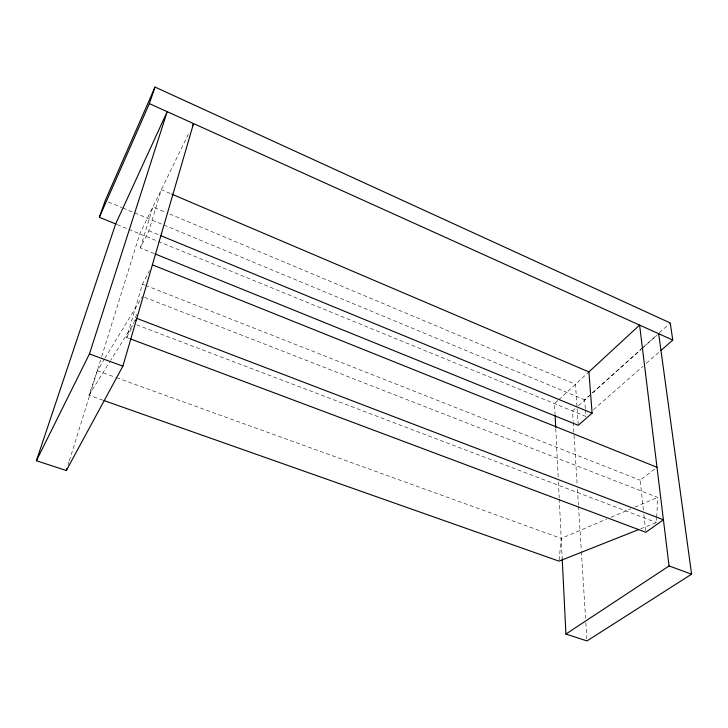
<?xml version="1.0" encoding="UTF-8"?>
<svg xmlns="http://www.w3.org/2000/svg" width="728" height="728" viewBox="0 0 728 728"><rect width="100%" height="100%" fill="white"/><g stroke="black" fill="none" stroke-linecap="round" stroke-linejoin="round"><path stroke-width="0.55" stroke-dasharray="3.64 2.73" d="M640.731 528.774L656.438 522.549L656.656 518.172M656.711 517.08L657.712 497.406L144.59 297.288M559.15 560.069L561.206 538.429L606.861 519.019M128.82 338.293L126.69 337.492L142.424 284.157L149.404 270.625M154.027 253.499L140.349 247.957L148.867 230.74L161.316 189.68L170.725 193.684M140.349 247.957L152.898 206.943L165.483 212.23M68.004 465.092L69.014 461.834M69.351 460.751L101.374 357.603M101.711 356.52L139.794 233.825L189.062 132.76M136.627 314.241L133.524 323.651L110.947 359.923M102.885 400.163L88.962 395.249L97.288 370.752L104.332 359.168M126.69 337.492L133.069 325.434M104.923 358.203L142.479 296.469M88.962 395.249L110.347 360.879M557.875 400.546L554.545 403.631L555.045 413.841M558.713 399.781L588.897 371.908M585.294 408.672L584.648 399.781L591.364 393.757M592.201 393.002L642.56 347.802M643.397 347.056L658.503 333.497M659.341 332.741L670.251 322.95M575.056 408.717L572.527 410.992L573.173 421.184M578.442 405.687L589.416 395.841M592.792 392.801L640.931 349.613M641.778 348.858L656.975 335.217M593.529 409.709L642.951 366.284M646.364 363.29L659.996 351.305M643.397 510.119L640.14 480.198L655.218 468.641M611.01 517.262L630.73 508.881M634.88 507.116L657.712 497.406M97.288 370.752L115.461 377.313M116.535 377.705L561.206 538.429M136.709 324.861L656.438 522.549M142.424 284.157L144.535 284.994M145.591 285.412L640.14 480.198M117.226 224.588L127.737 228.892M128.783 229.32L157.157 240.941M158.203 241.368L585.867 416.452L585.376 409.782M148.867 230.74L159.368 235.062M108.354 201.965L121.995 207.635M123.041 208.062L133.533 212.421M134.58 212.858L162.908 224.624M163.955 225.061L584.648 399.781M169.679 213.987L575.502 384.275L577.058 407.562M643.88 514.55L645.809 532.277M577.131 408.672L578.232 425.307M573.236 422.322L577.158 484.62M577.44 489.152L578.442 505.005M578.514 506.142L581.29 550.313M581.363 551.451L585.567 618.281M585.858 622.813L586.85 638.665M555.773 428.601L558.185 477.404M558.412 481.945L559.195 497.834M559.25 498.971L562.225 559.131"/><path stroke-width="1.09" d="M36.4 460.733L89.453 353.926L167.194 111.666L115.661 223.951L36.4 460.733L66.321 470.525L122.877 366.157L193.539 123.569L192.547 125.616M66.321 470.525L66.994 468.35M116.18 224.16L99.363 217.281L149.377 103.622L155.028 87.069L670.251 322.95L672.781 340.076L660.851 350.559M99.363 217.281L105.205 200.655L155.028 87.069M135.727 320.402L136.791 318.391L663.417 519.783L645.809 532.277L129.884 338.693M588.734 372.063L639.603 325.088L669.059 565.947L691.6 574.183L658.667 333.697M171.772 194.13L588.897 371.908L592.101 413.158L578.232 425.307L155.082 253.926M562.225 559.131L565.929 634.043L669.059 565.947M691.6 574.183L586.995 640.931L565.929 634.043M638.629 529.602L559.04 561.151L103.949 400.546M89.453 353.926L122.877 366.157M152.398 264.819L656.993 467.285M160.415 235.499L592.101 413.158M149.377 103.622L672.781 340.076M555.1 414.978L555.719 427.463"/></g></svg>
